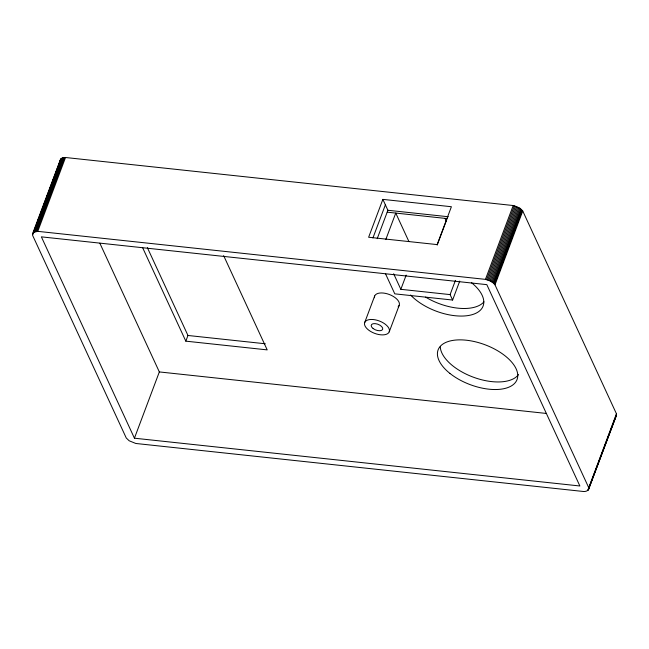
<?xml version="1.0" encoding="UTF-8"?>
<svg xmlns="http://www.w3.org/2000/svg" width="649" height="649" viewBox="0 0 649 649"><rect width="100%" height="100%" fill="white"/><g stroke="black" fill="none" stroke-linecap="round" stroke-linejoin="round"><path stroke-width="0.97" d="M32.45 234.557L33.537 232.358L37.764 231.344L485.452 279.37L490.044 280.887L492.989 282.721L494.992 284.846L588.7 487.602C589.462 490.547 585.787 491.747 583.492 491.496L135.803 443.47L129.167 440.776L126.263 437.994L32.555 235.238L60.803 158.973L62.669 157.845L65.517 157.504L513.205 205.53L519.841 208.224L522.745 211.006L616.445 413.794L616.299 415.685L588.554 489.5M60.203 160.717L60.803 158.973M32.499 233.924L60.454 159.5M33.537 232.358L61.298 158.518M33.618 232.399L34.689 229.551M35.76 226.712L36.823 223.873M37.537 221.982L40.741 213.464M41.447 211.566L43.937 204.938M45.365 201.158L47.856 194.53M49.275 190.741L51.766 184.113M53.194 180.325L54.97 175.595M57.104 169.916L58.889 165.179M34.162 231.977L61.923 158.137M34.916 231.685L62.669 157.845M35.776 231.474L63.529 157.634M36.725 231.36L64.486 157.52M37.764 231.344L65.517 157.504M134.432 438.197L41.374 236.853L486.823 284.643L579.881 485.987L134.432 438.197L159.338 371.926L99.849 243.221M223.645 255.641L267.201 349.884L185.825 341.155L187.959 335.476L147.364 247.634M382.861 199.381L368.632 237.25L437.158 244.6L451.396 206.731L382.861 199.381L387.891 210.268L377.215 238.662M372.924 237.956L385.376 204.824M385.782 239.586L395.752 213.075L408.862 241.444M364.714 322.488L374.676 295.985M385.49 273.732L394.787 293.843L452.613 300.041L450.098 294.605L400.839 289.316L406.177 275.119M389.222 331.858A13.118 6.62 20.6 0 0 372.972 319.511A13.118 6.62 20.6 0 0 368.713 330.154A13.118 6.62 20.6 0 0 389.222 331.858L399.192 305.346M437.183 245.095L446.788 219.54M450.098 294.605L455.436 280.4M452.613 300.041L459.727 281.114M485.452 279.37L513.205 205.53M486.612 279.63L514.365 205.79M487.78 279.97L515.533 206.131M488.932 280.392L516.685 206.552M490.044 280.887L517.797 207.047M491.106 281.447L518.859 207.607M492.088 282.064L519.841 208.224M492.989 282.721L520.741 208.881M493.775 283.41L521.528 209.57M494.449 284.124L522.202 210.284M494.992 284.846L522.745 211.006M587.718 490.482L616.445 413.794M588.805 488.283L616.55 414.468M588.205 490.027L616.501 415.1M616.299 415.685L615.463 416.666M387.891 210.268L448.362 216.75M387.185 212.158L447.145 218.591M187.959 335.476L265.319 343.775M159.338 371.926L546.336 413.445M445.003 218.364L446.261 221.082M393.651 273.756L400.839 289.316M142.691 247.829L185.825 341.155M518.51 374.554A42.169 21.279 20.6 0 1 474.403 377.572A42.169 21.279 20.6 0 1 440.273 346.793M471.361 282.575A42.169 21.279 20.6 0 1 469.738 315.268A42.169 21.279 20.6 0 1 410.598 295.003M483.951 301.85A42.169 21.279 20.6 0 1 425.582 297.08M374.457 297.737A13.118 6.62 20.6 0 1 389.392 294.524A13.118 6.62 20.6 0 1 398.137 306.782M449.862 373.362A42.169 21.279 20.6 0 0 516.628 380.525A42.169 21.279 20.6 0 0 466.274 340.206A42.169 21.279 20.6 0 0 449.862 373.362M373.134 328.556A6.092 3.075 20.6 0 0 382.659 329.351A6.092 3.075 20.6 0 0 375.114 323.616A6.092 3.075 20.6 0 0 373.134 328.556"/></g></svg>
